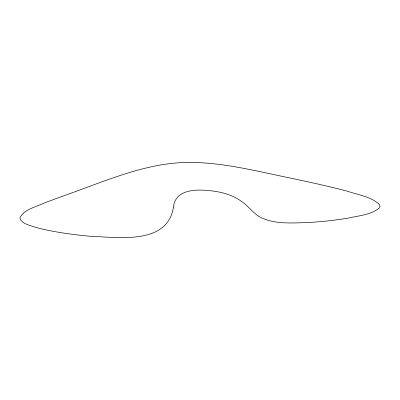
<?xml version="1.0" encoding="UTF-8"?>
<svg xmlns="http://www.w3.org/2000/svg" width="400" height="400" viewBox="0 0 400 400"><rect width="100%" height="100%" fill="white"/><g stroke="black" fill="none" stroke-linecap="round" stroke-linejoin="round"><path stroke-width="0.6" d="M173.445 207.08C167.64 245.18 118.145 237.23 90.84 236.3A254.175 146.745 0 0 1 67.725 233.685C56.72 232.075 45.73 230.175 35.01 227.165C29.87 225.24 23.285 224.245 20.165 219.235L20 217.57C24.58 209.045 35.785 207.175 43.86 203.145C59.4 197.24 75.135 191.85 90.675 185.945C121.16 174.75 152.415 163.37 185.24 162.465C220.99 161.715 255.85 171.045 290.61 178.11C309.67 182.2 328.755 186.25 347.595 191.29C358.345 194.915 370.825 196.555 379.43 204.485L380 206.255L379.325 207.975C370.765 214.995 358.835 215.645 348.415 218.07C334.57 220.38 320.59 221.85 306.575 222.625C290.845 222.95 273.7 224.47 259.355 216.69C252.58 212.475 247.96 205.67 241.325 201.25C233.95 195.9 225.105 192.965 216.175 191.52A59.795 34.525 0 0 0 207.74 190.485C194.485 189.225 175.22 190.005 173.445 207.08"/></g></svg>
